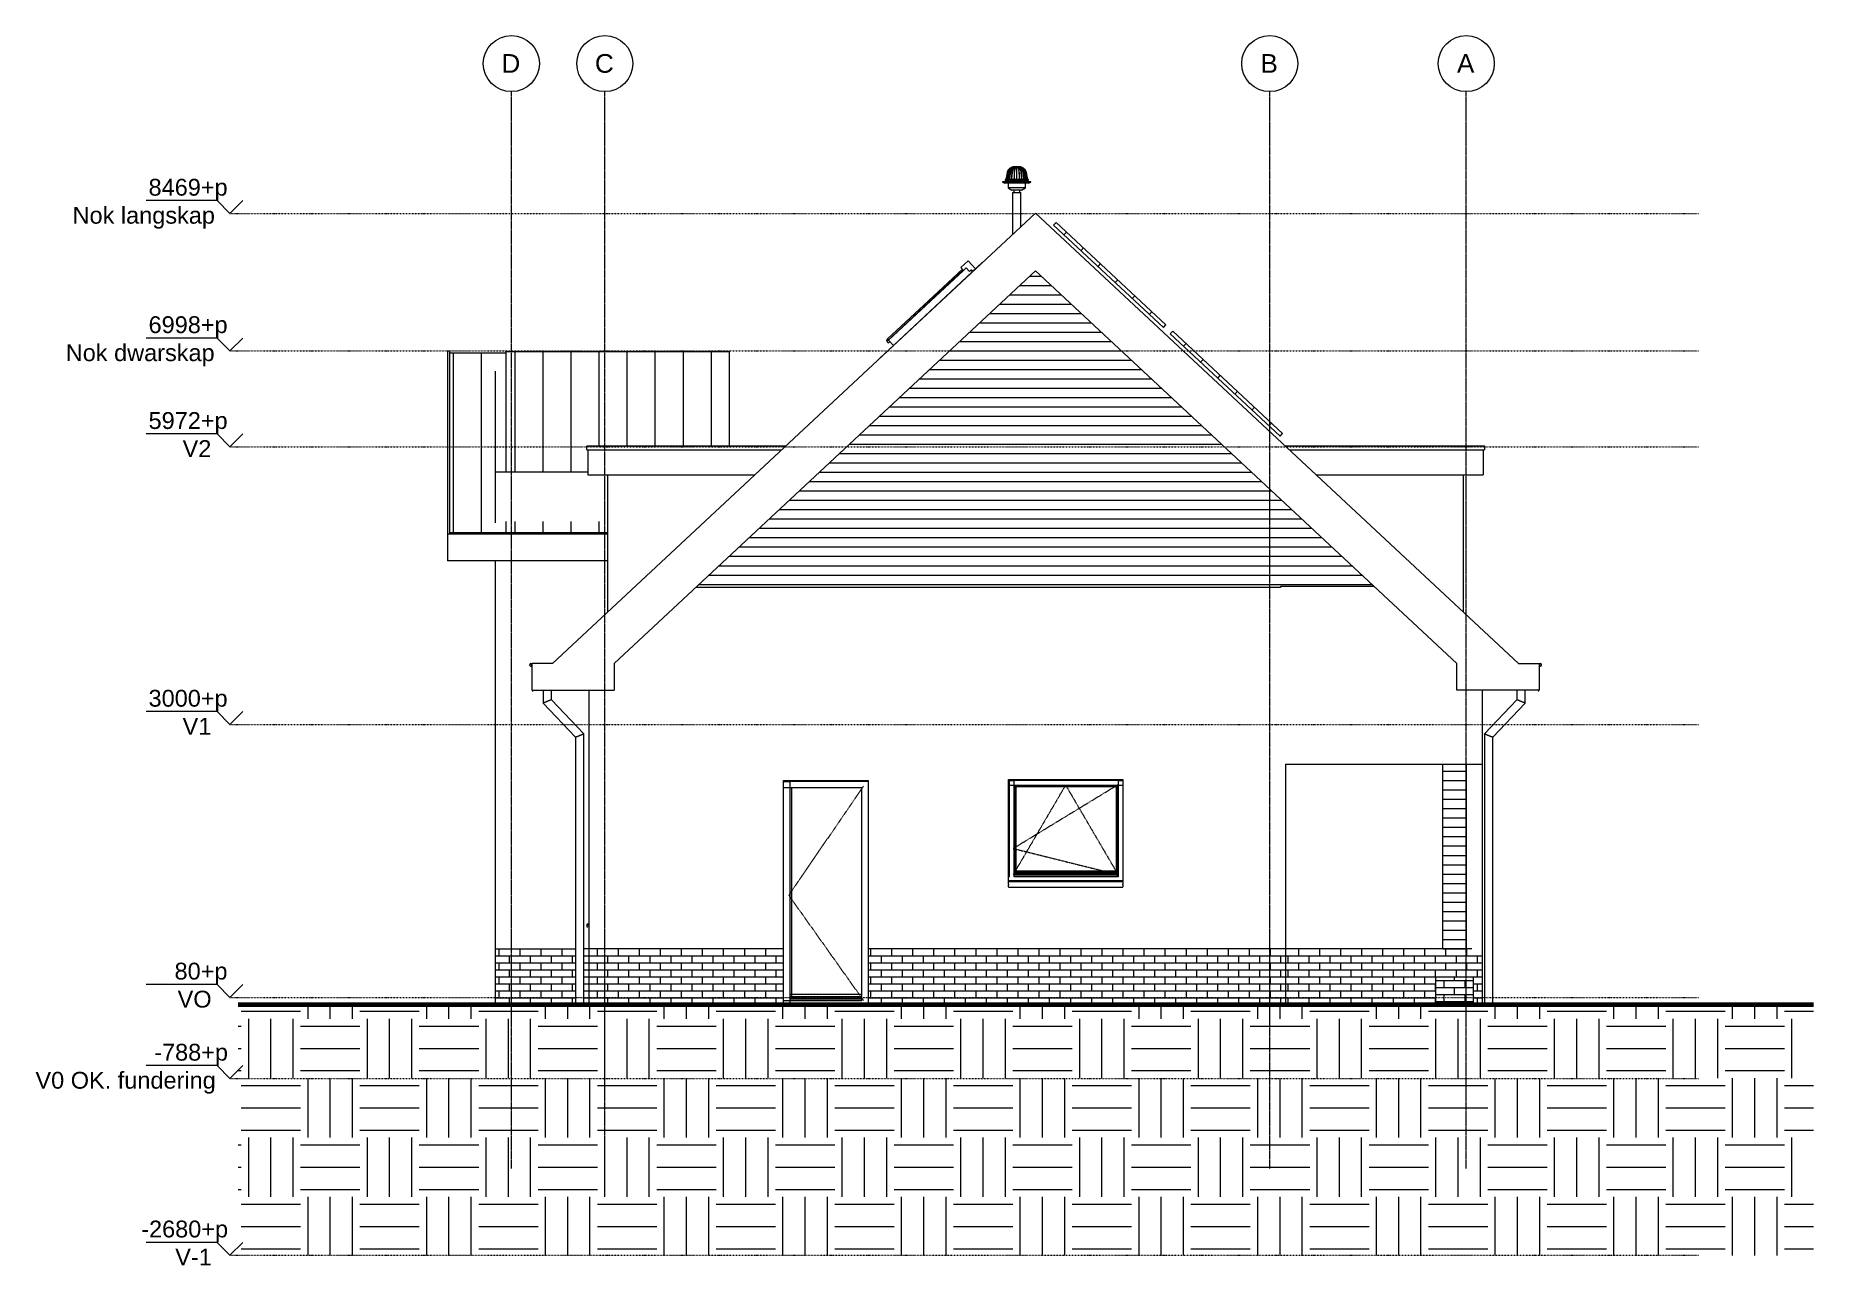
# Model space of a CAD drawing. Header units: millimetres. Extents: x -4230 to 14790, y -2789 to 10373.
import ezdxf

# ---------------------------------------------------------------- set-up
doc = ezdxf.new("R2010")
doc.units = ezdxf.units.MM
for name, pattern in [('Dash', [6.35, 3.175, -3.175]), ('Dash dot', [15.875, 6.35, -4.7625, 0, -4.7625]), ('grid', [24, 15, -3, 3, -3])]:
    doc.linetypes.add(name, pattern=pattern)
for name, color, linetype, lineweight in [('A-COLS', 52, 'Continuous', 9), ('A-FLOR-LEVL', 51, 'Continuous', 9), ('A-GENM', 13, 'Continuous', 9), ('A-GLAZ', 151, 'Continuous', 9), ('A-GLAZ-HDLN', 1, 'Dash', 18), ('A-ROOF', 132, 'Continuous', 9), ('A-ROOF-OTLN', 132, 'Continuous', 9), ('A-ROOF-PATT', 132, 'Continuous', 9), ('A-WALL', 113, 'Continuous', 9), ('A-WALL-PATT', 111, 'Continuous', 9), ('C-TOPO', 7, 'Continuous', 9), ('I-WALL', 2, 'Continuous', 9), ('P-SANR-FIXT', 6, 'Continuous', 9), ('S-COLS', 52, 'Continuous', 9), ('S-GRID', 1, 'Continuous', 9), ('S-GRID-IDEN', 1, 'Continuous', 9)]:
    doc.layers.add(name, color=color, linetype=linetype, lineweight=lineweight)
doc.styles.add('Arial', font='arial.ttf', dxfattribs={"height": 180})
doc.styles.add('Arial_1', font='arial.ttf', dxfattribs={"height": 200})
pattern_1 = [(0, (6859.9, 1200), (635, 635), [635, -635]), (0, (6859.9, 1438.1), (635, 635), [635, -635]), (0, (6859.9, 1676.25), (635, 635), [635, -635]), (90, (6939.3, 1755.6), (-635, 635), [635, -635]), (90, (7177.4, 1755.6), (-635, 635), [635, -635]), (90, (7415.5, 1755.6), (-635, 635), [635, -635])]
pattern_2 = [(90, (6859.9, 1200), (-1000, 6e-14), [])]

# ---------------------------------------------------------------- blocks, each defined once
blk = doc.blocks.new('Zonnepaneel - Zonnepaneel gebouw 1000x1600-406884-Westgevel')
at = {"layer": 'A-GENM'}
h = blk.add_hatch(dxfattribs=at)
h.set_pattern_fill('FP_6', color=256, style=0, pattern_type=2)
h.set_pattern_definition([(317, (8078.02, 7077.26), (170.5, 182.84), []), (47, (8078.02, 7077.26), (-182.84, 170.5), [])])
h.paths.add_polyline_path([(9084, 6085), (9111, 6114), (7937, 7209), (7909, 7180), (9064, 6103)])
for p, q in [((7909, 7180), (7937, 7209)), ((7909, 7180), (9084, 6085)), ((9111, 6114), (7937, 7209)), ((9084, 6085), (9111, 6114))]:
    blk.add_line(p, q, dxfattribs=at)
blk = doc.blocks.new('41_ISR_lb_vebo_waterslag_10_graden - WS60 160-1704642-Westgevel')
at = {"layer": 'A-GENM'}
for p, q in [((1669, 860), (1669, 837)), ((1671, 837), (1671, 860)), ((1673, 836), (1674, 836)), ((1674, 836), (1673, 836)), ((1673, 834), (1679, 835)), ((1690, 868), (1674, 865)), ((1674, 864), (1674, 857)), ((1674, 857), (1682, 858)), ((1676, 840), (1674, 840)), ((1674, 840), (1674, 836)), ((1676, 863), (1690, 866)), ((1676, 859), (1676, 863)), ((1682, 859), (1676, 859)), ((1676, 836), (1676, 840)), ((1676, 836), (1678, 837)), ((1678, 837), (1676, 836)), ((1678, 837), (1678, 838)), ((1678, 838), (1679, 838)), ((1679, 838), (1678, 838)), ((1678, 838), (1678, 837)), ((1679, 838), (1679, 835)), ((1679, 835), (1679, 838)), ((1682, 858), (1682, 859))]:
    blk.add_line(p, q, dxfattribs=at)
for centre, radius, start, end in [((1674, 860), 5, 100, 180), ((1674, 860), 5, 100, 180), ((1672, 837), 3, 180, 279.9906), ((1672, 837), 3, 180, 279.9906), ((1674, 860), 3.4, 96.7543, 180), ((1674, 860), 3.4, 96.7543, 180), ((1672, 837), 1.42, 180, 280.0191), ((1672, 837), 1.42, 180, 280.0191)]:
    blk.add_arc(centre, radius, start, end, dxfattribs=at)
blk = doc.blocks.new('41_ISR_lb_vebo_waterslag_10_graden - WS60 160-V1-Westgevel')
at = {"layer": 'A-GENM'}
for p, q in [((1673, 836), (1674, 836)), ((1674, 836), (1673, 836)), ((1676, 836), (1678, 837)), ((1678, 837), (1676, 836)), ((1678, 837), (1678, 838)), ((1678, 838), (1679, 838)), ((1679, 838), (1678, 838)), ((1678, 838), (1678, 837)), ((1679, 838), (1679, 835)), ((1679, 835), (1679, 838))]:
    blk.add_line(p, q, dxfattribs=at)
for centre, radius, start, end in [((1674, 860), 5, 100, 180), ((1674, 860), 5, 100, 180), ((1672, 837), 3, 180, 279.9906), ((1672, 837), 3, 180, 279.9906), ((1674, 860), 3.4, 96.7543, 180), ((1674, 860), 3.4, 96.7543, 180), ((1672, 837), 1.42, 180, 280.0191), ((1672, 837), 1.42, 180, 280.0191)]:
    blk.add_arc(centre, radius, start, end, dxfattribs=at)
blk = doc.blocks.new('28_EB_HWA_grote slag - TRON60x2_5-2568815-Westgevel')
at = {"layer": 'S-COLS'}
for p, q in [((11617, 3265), (11270, 2899)), ((11617, 3366), (11617, 3265)), ((11707, 3229), (11707, 3366)), ((11360, 2863), (11707, 3229)), ((11270, 2899), (11270, 0)), ((11360, 0), (11360, 2863))]:
    blk.add_line(p, q, dxfattribs=at)
for points in [[(11707, 3229), (11707, 3229), (11706, 3230), (11701, 3231), (11694, 3234), (11686, 3237), (11679, 3240), (11674, 3242), (11668, 3245), (11662, 3247), (11656, 3249), (11650, 3252), (11645, 3254), (11638, 3257), (11630, 3260), (11623, 3263), (11618, 3265), (11617, 3265), (11617, 3265)], [(11360, 2863), (11360, 2863), (11359, 2863), (11355, 2865), (11347, 2868), (11340, 2871), (11333, 2874), (11327, 2876), (11321, 2878), (11315, 2881), (11309, 2883), (11304, 2885), (11298, 2888), (11291, 2890), (11283, 2894), (11276, 2896), (11271, 2898), (11270, 2899), (11270, 2899)]]:
    blk.add_open_spline(points, degree=3, knots=[0, 0, 0, 0, 0.083333, 0.166667, 0.25, 0.333333, 0.375, 0.416667, 0.458333, 0.5, 0.541667, 0.583333, 0.625, 0.666667, 0.75, 0.833333, 0.916667, 1, 1, 1, 1], dxfattribs=at)
blk = doc.blocks.new('roof-windowsveluxgglintegra---de - Default-2137839-Westgevel')
at = {"layer": 'A-GLAZ'}
for p, q in [((4896, 7113), (5697, 7860)), ((4947, 7058), (5898, 7945)), ((5321, 7534), (5685, 7873)), ((5331, 7524), (5694, 7863)), ((5746, 7961), (5669, 7890)), ((5669, 7890), (5697, 7860)), ((5697, 7860), (5726, 7887)), ((5697, 7860), (5726, 7887)), ((5762, 7849), (5726, 7887)), ((5726, 7887), (5762, 7849)), ((5825, 7877), (5746, 7961)), ((5780, 7865), (5762, 7849)), ((5762, 7849), (5780, 7865)), ((5795, 7849), (5780, 7865)), ((5780, 7865), (5795, 7849)), ((5898, 7945), (5900, 7942)), ((5331, 7524), (4879, 7103)), ((5321, 7534), (4884, 7127)), ((5321, 7534), (5331, 7524)), ((5331, 7524), (5321, 7534)), ((4801, 6922), (4947, 7058)), ((4884, 7127), (4872, 7110)), ((4879, 7103), (4872, 7110)), ((4930, 7150), (4876, 7099)), ((4876, 7099), (4890, 7086)), ((4890, 7086), (4910, 7098)), ((4947, 7058), (4896, 7113)), ((4912, 7128), (4910, 7131)), ((4932, 7147), (4930, 7150)), ((4947, 7058), (4950, 7055)), ((4950, 7055), (4947, 7058)), ((4801, 6922), (4803, 6919))]:
    blk.add_line(p, q, dxfattribs=at)
blk = doc.blocks.new('28_EB_HWA_grote slag - TRON60x2_5-V3-Westgevel')
at = {"layer": 'S-COLS'}
for p, q in [((1199, 3366), (1199, 3229)), ((1289, 3265), (1289, 3366)), ((1635, 2899), (1289, 3265)), ((1199, 3229), (1545, 2863)), ((1545, 2863), (1545, 0)), ((1635, 0), (1635, 2899))]:
    blk.add_line(p, q, dxfattribs=at)
for points in [[(1289, 3265), (1289, 3265), (1288, 3265), (1283, 3263), (1276, 3260), (1268, 3257), (1261, 3254), (1255, 3252), (1250, 3249), (1244, 3247), (1238, 3245), (1232, 3242), (1226, 3240), (1219, 3237), (1211, 3234), (1204, 3231), (1200, 3230), (1199, 3229), (1199, 3229)], [(1635, 2899), (1635, 2899), (1634, 2898), (1630, 2896), (1623, 2894), (1615, 2890), (1608, 2888), (1602, 2885), (1596, 2883), (1590, 2881), (1584, 2878), (1579, 2876), (1573, 2874), (1566, 2871), (1558, 2868), (1551, 2865), (1546, 2863), (1545, 2863), (1545, 2863)]]:
    blk.add_open_spline(points, degree=3, knots=[0, 0, 0, 0, 0.083333, 0.166667, 0.25, 0.333333, 0.375, 0.416667, 0.458333, 0.5, 0.541667, 0.583333, 0.625, 0.666667, 0.75, 0.833333, 0.916667, 1, 1, 1, 1], dxfattribs=at)
blk = doc.blocks.new('Plumbing_Fixture-Oatey-Roof_Drain-PVC - ABS Dome-2570691-Westgevel')
at = {"layer": 'P-SANR-FIXT'}
for p, q in [((6234, 8970), (6234, 8970)), ((6234, 8970), (6234, 8970)), ((6237, 8970), (6235, 8970)), ((6242, 8970), (6239, 8970)), ((6239, 8968), (6239, 8970)), ((6249, 8970), (6245, 8970)), ((6245, 8966), (6245, 8970)), ((6249, 8970), (6249, 8969)), ((6257, 8970), (6252, 8970)), ((6252, 8964), (6252, 8970)), ((6257, 8970), (6257, 8968)), ((6265, 8970), (6260, 8970)), ((6260, 8963), (6260, 8970)), ((6265, 8963), (6260, 8963)), ((6265, 8970), (6265, 8963)), ((6274, 8970), (6268, 8970)), ((6268, 8963), (6268, 8970)), ((6274, 8963), (6268, 8963)), ((6274, 8970), (6274, 8963)), ((6282, 8970), (6277, 8970)), ((6277, 8968), (6277, 8970)), ((6282, 8970), (6282, 8964)), ((6289, 8970), (6285, 8970)), ((6285, 8969), (6285, 8970)), ((6289, 8970), (6289, 8966)), ((6295, 8970), (6291, 8970)), ((6295, 8970), (6295, 8968)), ((6298, 8970), (6296, 8970)), ((6300, 8970), (6299, 8970)), ((6300, 8970), (6299, 8970)), ((6114, 8809), (6114, 8806)), ((6267, 8809), (6114, 8809)), ((6114, 8806), (6140, 8793)), ((6267, 8806), (6114, 8806)), ((6140, 8813), (6140, 8809)), ((6267, 8813), (6140, 8813)), ((6267, 8793), (6140, 8793)), ((6143, 8832), (6143, 8825)), ((6267, 8832), (6143, 8832)), ((6267, 8825), (6143, 8825)), ((6146, 8825), (6144, 8813)), ((6167, 8909), (6154, 8832)), ((6169, 8836), (6165, 8836)), ((6171, 8909), (6170, 8909)), ((6174, 8793), (6174, 8743)), ((6180, 8836), (6176, 8836)), ((6181, 8909), (6180, 8909)), ((6196, 8836), (6193, 8836)), ((6197, 8909), (6195, 8909)), ((6215, 8836), (6218, 8836)), ((6218, 8836), (6215, 8836)), ((6218, 8909), (6216, 8909)), ((6218, 8836), (6216, 8836)), ((6218, 8836), (6216, 8836)), ((6218, 8836), (6218, 8834)), ((6243, 8909), (6240, 8909)), ((6242, 8836), (6241, 8836)), ((6241, 8836), (6242, 8836)), ((6242, 8836), (6241, 8836)), ((6242, 8836), (6241, 8836)), ((6267, 8909), (6265, 8909)), ((6268, 8909), (6267, 8909)), ((6391, 8832), (6267, 8832)), ((6391, 8825), (6267, 8825)), ((6394, 8813), (6267, 8813)), ((6419, 8809), (6267, 8809)), ((6419, 8806), (6267, 8806)), ((6394, 8793), (6267, 8793)), ((6294, 8909), (6291, 8909)), ((6293, 8836), (6292, 8836)), ((6293, 8836), (6292, 8836)), ((6293, 8836), (6292, 8836)), ((6292, 8836), (6293, 8836)), ((6318, 8909), (6315, 8909)), ((6316, 8834), (6316, 8836)), ((6318, 8836), (6316, 8836)), ((6319, 8836), (6316, 8836)), ((6318, 8836), (6316, 8836)), ((6316, 8836), (6319, 8836)), ((6339, 8909), (6336, 8909)), ((6341, 8836), (6337, 8836)), ((6354, 8909), (6353, 8909)), ((6358, 8836), (6354, 8836)), ((6360, 8743), (6360, 8793)), ((6364, 8909), (6363, 8909)), ((6369, 8836), (6365, 8836)), ((6380, 8832), (6367, 8909)), ((6390, 8813), (6388, 8825)), ((6391, 8825), (6391, 8832)), ((6394, 8809), (6394, 8813)), ((6394, 8793), (6419, 8806)), ((6419, 8806), (6419, 8809)), ((6174, 8743), (6215, 8718)), ((6267, 8743), (6174, 8743)), ((6267, 8718), (6215, 8718)), ((6234, 8718), (6234, 8693)), ((6360, 8743), (6267, 8743)), ((6319, 8718), (6267, 8718)), ((6300, 8693), (6300, 8718)), ((6319, 8718), (6360, 8743))]:
    blk.add_line(p, q, dxfattribs=at)
at = {"layer": 'P-SANR-FIXT', "flags": 128}
for points in [[(6167, 8909), (6168, 8911), (6168, 8914), (6169, 8917), (6170, 8920), (6172, 8923), (6173, 8926), (6174, 8928), (6176, 8931), (6177, 8934), (6179, 8936), (6180, 8939), (6182, 8941), (6184, 8944), (6186, 8946), (6188, 8948), (6191, 8950), (6193, 8952), (6195, 8954), (6198, 8956), (6200, 8957), (6203, 8959), (6206, 8960), (6208, 8962), (6211, 8963), (6214, 8964), (6217, 8965), (6220, 8966), (6220, 8966)], [(6220, 8966), (6226, 8968), (6233, 8970), (6239, 8971), (6246, 8972), (6252, 8973), (6259, 8973), (6265, 8973), (6267, 8973)], [(6267, 8973), (6273, 8973), (6280, 8973), (6287, 8972), (6293, 8971), (6300, 8970), (6306, 8968), (6312, 8967), (6314, 8966)], [(6314, 8966), (6317, 8965), (6320, 8964), (6322, 8963), (6325, 8962), (6328, 8961), (6331, 8959), (6333, 8958), (6336, 8956), (6338, 8954), (6341, 8952), (6343, 8950), (6345, 8948), (6347, 8946), (6349, 8944), (6351, 8941), (6353, 8939), (6355, 8937), (6357, 8934), (6358, 8931), (6360, 8929), (6361, 8926), (6362, 8923), (6363, 8920), (6364, 8918), (6365, 8915), (6366, 8912), (6367, 8909), (6367, 8909)], [(6154, 8832), (6160, 8870), (6167, 8909)], [(6170, 8909), (6164, 8870), (6157, 8832)], [(6158, 8832), (6164, 8870), (6171, 8909)], [(6165, 8836), (6171, 8872), (6177, 8907)], [(6180, 8909), (6174, 8870), (6168, 8832)], [(6169, 8832), (6175, 8870), (6181, 8909)], [(6176, 8836), (6181, 8872), (6187, 8907)], [(6180, 8832), (6180, 8834), (6180, 8836)], [(6195, 8909), (6190, 8870), (6186, 8832)], [(6188, 8832), (6193, 8870), (6197, 8909)], [(6193, 8836), (6197, 8872), (6202, 8907)], [(6196, 8832), (6196, 8834), (6196, 8836)], [(6216, 8909), (6212, 8870), (6209, 8832)], [(6212, 8832), (6215, 8870), (6218, 8909)], [(6215, 8836), (6218, 8872), (6221, 8907)], [(6218, 8832), (6218, 8834), (6218, 8836)], [(6240, 8909), (6238, 8870), (6236, 8832)], [(6239, 8832), (6241, 8870), (6243, 8909)], [(6241, 8836), (6243, 8872), (6244, 8907)], [(6242, 8836), (6242, 8834), (6242, 8832)], [(6242, 8832), (6242, 8834), (6242, 8836)], [(6265, 8909), (6265, 8870), (6265, 8832)], [(6268, 8832), (6268, 8870), (6268, 8909)], [(6290, 8907), (6291, 8872), (6293, 8836)], [(6291, 8909), (6293, 8870), (6295, 8832)], [(6292, 8836), (6292, 8834), (6292, 8832)], [(6292, 8832), (6292, 8834), (6292, 8836)], [(6298, 8832), (6296, 8870), (6294, 8909)], [(6312, 8907), (6315, 8872), (6319, 8836)], [(6315, 8909), (6319, 8870), (6322, 8832)], [(6316, 8836), (6316, 8834), (6316, 8832)], [(6325, 8832), (6322, 8870), (6318, 8909)], [(6332, 8907), (6336, 8872), (6341, 8836)], [(6336, 8909), (6341, 8870), (6346, 8832)], [(6337, 8836), (6337, 8834), (6337, 8832)], [(6348, 8832), (6343, 8870), (6339, 8909)], [(6347, 8907), (6353, 8872), (6358, 8836)], [(6353, 8909), (6358, 8870), (6364, 8832)], [(6366, 8832), (6360, 8870), (6354, 8909)], [(6354, 8836), (6354, 8834), (6354, 8832)], [(6357, 8907), (6363, 8872), (6369, 8836)], [(6363, 8909), (6369, 8870), (6376, 8832)], [(6377, 8832), (6370, 8870), (6364, 8909)], [(6367, 8909), (6373, 8870), (6380, 8832)]]:
    blk.add_lwpolyline(points, dxfattribs=at)
at = {"layer": 'P-SANR-FIXT'}
for points, knots in [([(6167, 8909), (6168, 8913), (6171, 8922), (6179, 8938), (6191, 8952), (6207, 8962), (6215, 8965), (6220, 8966)], [-1, -1, -1, -1, -0.833333, -0.666667, -0.333333, -0.166667, 0, 0, 0, 0]), ([(6221, 8966), (6217, 8965), (6209, 8962), (6194, 8952), (6181, 8938), (6173, 8922), (6171, 8913), (6170, 8909)], [-1, -1, -1, -1, -0.833333, -0.666667, -0.333333, -0.166667, 0, 0, 0, 0]), ([(6171, 8909), (6172, 8913), (6174, 8922), (6182, 8938), (6194, 8952), (6209, 8962), (6218, 8965), (6222, 8966)], [-1, -1, -1, -1, -0.833333, -0.666667, -0.333333, -0.166667, 0, 0, 0, 0]), ([(6225, 8966), (6222, 8965), (6214, 8962), (6201, 8952), (6190, 8938), (6183, 8922), (6180, 8913), (6180, 8909)], [-1, -1, -1, -1, -0.833333, -0.666667, -0.333333, -0.166667, 0, 0, 0, 0]), ([(6181, 8909), (6182, 8913), (6184, 8922), (6191, 8938), (6202, 8952), (6216, 8962), (6223, 8965), (6227, 8966)], [-1, -1, -1, -1, -0.833333, -0.666667, -0.333333, -0.166667, 0, 0, 0, 0]), ([(6187, 8907), (6188, 8912), (6189, 8920), (6193, 8928), (6197, 8934), (6200, 8939), (6203, 8943), (6207, 8947), (6211, 8950), (6213, 8952), (6214, 8953)], [0, 0, 0, 0, 0.2, 0.3, 0.4, 0.475, 0.55, 0.625, 0.7, 0.7562322, 0.7562322, 0.7562322, 0.7562322]), ([(6232, 8966), (6229, 8965), (6223, 8962), (6212, 8952), (6204, 8938), (6198, 8922), (6196, 8913), (6195, 8909)], [-1, -1, -1, -1, -0.833333, -0.666667, -0.333333, -0.166667, 0, 0, 0, 0]), ([(6197, 8909), (6198, 8913), (6200, 8922), (6206, 8938), (6215, 8952), (6226, 8962), (6232, 8965), (6235, 8966)], [-1, -1, -1, -1, -0.833333, -0.666667, -0.333333, -0.166667, 0, 0, 0, 0]), ([(6202, 8907), (6203, 8912), (6204, 8920), (6207, 8928), (6210, 8934), (6213, 8939), (6216, 8943), (6219, 8947), (6222, 8951), (6225, 8954), (6229, 8957), (6232, 8958), (6234, 8959)], [0, 0, 0, 0, 0.2, 0.3, 0.4, 0.475, 0.55, 0.625, 0.7, 0.775, 0.85, 0.9533462, 0.9533462, 0.9533462, 0.9533462]), ([(6242, 8966), (6240, 8965), (6236, 8962), (6228, 8952), (6221, 8938), (6217, 8922), (6216, 8913), (6216, 8909)], [-1, -1, -1, -1, -0.833333, -0.666667, -0.333333, -0.166667, 0, 0, 0, 0]), ([(6218, 8909), (6219, 8913), (6220, 8922), (6224, 8938), (6230, 8952), (6238, 8962), (6243, 8965), (6245, 8966)], [-1, -1, -1, -1, -0.833333, -0.666667, -0.333333, -0.166667, 0, 0, 0, 0]), ([(6221, 8907), (6222, 8912), (6223, 8920), (6225, 8928), (6227, 8934), (6229, 8939), (6231, 8943), (6233, 8947), (6236, 8951), (6238, 8954), (6241, 8957), (6244, 8959), (6246, 8960)], [0, 0, 0, 0, 0.2, 0.3, 0.4, 0.475, 0.55, 0.625, 0.7, 0.775, 0.85, 1, 1, 1, 1]), ([(6253, 8966), (6252, 8965), (6250, 8962), (6246, 8952), (6243, 8938), (6240, 8922), (6240, 8913), (6240, 8909)], [-1, -1, -1, -1, -0.833333, -0.666667, -0.333333, -0.166667, 0, 0, 0, 0]), ([(6243, 8909), (6243, 8913), (6243, 8922), (6246, 8938), (6249, 8952), (6253, 8962), (6255, 8965), (6256, 8966)], [-1, -1, -1, -1, -0.833333, -0.666667, -0.333333, -0.166667, 0, 0, 0, 0]), ([(6244, 8907), (6244, 8912), (6245, 8920), (6246, 8928), (6247, 8934), (6248, 8939), (6249, 8943), (6250, 8947), (6251, 8951), (6253, 8954), (6254, 8957), (6256, 8959), (6257, 8960)], [0, 0, 0, 0, 0.2, 0.3, 0.4, 0.475, 0.55, 0.625, 0.7, 0.775, 0.85, 1, 1, 1, 1]), ([(6246, 8960), (6247, 8961), (6248, 8962), (6250, 8963), (6251, 8963)], [0, 0, 0, 0, 0.5, 0.8905428, 0.8905428, 0.8905428, 0.8905428]), ([(6265, 8966), (6265, 8965), (6265, 8962), (6265, 8952), (6265, 8938), (6265, 8922), (6265, 8913), (6265, 8909)], [-1, -1, -1, -1, -0.833333, -0.666667, -0.333333, -0.166667, 0, 0, 0, 0]), ([(6268, 8909), (6268, 8913), (6268, 8922), (6268, 8938), (6268, 8952), (6268, 8962), (6268, 8965), (6268, 8966)], [-1, -1, -1, -1, -0.833333, -0.666667, -0.333333, -0.166667, 0, 0, 0, 0]), ([(6277, 8960), (6278, 8959), (6280, 8956), (6282, 8951), (6284, 8946), (6285, 8942), (6286, 8938), (6287, 8933), (6288, 8928), (6288, 8923), (6289, 8917), (6289, 8911), (6290, 8907)], [0, 0, 0, 0, 0.2, 0.3, 0.4, 0.475, 0.55, 0.625, 0.7, 0.775, 0.85, 1, 1, 1, 1]), ([(6278, 8966), (6279, 8965), (6281, 8962), (6285, 8952), (6288, 8938), (6290, 8922), (6291, 8913), (6291, 8909)], [-1, -1, -1, -1, -0.833333, -0.666667, -0.333333, -0.166667, 0, 0, 0, 0]), ([(6294, 8909), (6294, 8913), (6293, 8922), (6291, 8938), (6288, 8952), (6284, 8962), (6282, 8965), (6281, 8966)], [-1, -1, -1, -1, -0.833333, -0.666667, -0.333333, -0.166667, 0, 0, 0, 0]), ([(6283, 8963), (6284, 8963), (6285, 8962), (6287, 8961), (6288, 8960)], [0.1094572, 0.1094572, 0.1094572, 0.1094572, 0.5, 1, 1, 1, 1]), ([(6288, 8960), (6291, 8959), (6294, 8956), (6298, 8951), (6301, 8946), (6303, 8942), (6305, 8938), (6307, 8933), (6308, 8928), (6310, 8923), (6311, 8917), (6312, 8911), (6312, 8907)], [0, 0, 0, 0, 0.2, 0.3, 0.4, 0.475, 0.55, 0.625, 0.7, 0.775, 0.85, 1, 1, 1, 1]), ([(6289, 8966), (6291, 8965), (6295, 8962), (6303, 8952), (6310, 8938), (6314, 8922), (6315, 8913), (6315, 8909)], [-1, -1, -1, -1, -0.833333, -0.666667, -0.333333, -0.166667, 0, 0, 0, 0]), ([(6318, 8909), (6318, 8913), (6316, 8922), (6312, 8938), (6306, 8952), (6298, 8962), (6294, 8965), (6292, 8966)], [-1, -1, -1, -1, -0.833333, -0.666667, -0.333333, -0.166667, 0, 0, 0, 0]), ([(6299, 8966), (6302, 8965), (6308, 8962), (6319, 8952), (6328, 8938), (6334, 8922), (6336, 8913), (6336, 8909)], [-1, -1, -1, -1, -0.833333, -0.666667, -0.333333, -0.166667, 0, 0, 0, 0]), ([(6300, 8959), (6303, 8958), (6307, 8955), (6312, 8951), (6316, 8946), (6319, 8942), (6322, 8938), (6324, 8933), (6326, 8928), (6328, 8923), (6330, 8917), (6331, 8911), (6332, 8907)], [0.0466538, 0.0466538, 0.0466538, 0.0466538, 0.2, 0.3, 0.4, 0.475, 0.55, 0.625, 0.7, 0.775, 0.85, 1, 1, 1, 1]), ([(6339, 8909), (6338, 8913), (6336, 8922), (6330, 8938), (6321, 8952), (6310, 8962), (6304, 8965), (6301, 8966)], [-1, -1, -1, -1, -0.833333, -0.666667, -0.333333, -0.166667, 0, 0, 0, 0]), ([(6307, 8966), (6311, 8965), (6318, 8962), (6331, 8952), (6342, 8938), (6349, 8922), (6352, 8913), (6353, 8909)], [-1, -1, -1, -1, -0.833333, -0.666667, -0.333333, -0.166667, 0, 0, 0, 0]), ([(6354, 8909), (6353, 8913), (6351, 8922), (6344, 8938), (6333, 8952), (6320, 8962), (6312, 8965), (6308, 8966)], [-1, -1, -1, -1, -0.833333, -0.666667, -0.333333, -0.166667, 0, 0, 0, 0]), ([(6312, 8966), (6316, 8965), (6324, 8962), (6339, 8952), (6351, 8938), (6359, 8922), (6362, 8913), (6363, 8909)], [-1, -1, -1, -1, -0.833333, -0.666667, -0.333333, -0.166667, 0, 0, 0, 0]), ([(6364, 8909), (6363, 8913), (6360, 8922), (6352, 8938), (6340, 8952), (6325, 8962), (6317, 8965), (6313, 8966)], [-1, -1, -1, -1, -0.833333, -0.666667, -0.333333, -0.166667, 0, 0, 0, 0]), ([(6314, 8966), (6318, 8965), (6327, 8962), (6342, 8952), (6355, 8938), (6363, 8922), (6366, 8913), (6367, 8909)], [-1, -1, -1, -1, -0.833333, -0.666667, -0.333333, -0.166667, 0, 0, 0, 0]), ([(6320, 8953), (6321, 8952), (6324, 8950), (6328, 8946), (6331, 8942), (6335, 8938), (6338, 8933), (6340, 8928), (6343, 8923), (6345, 8917), (6346, 8911), (6347, 8907)], [0.2437678, 0.2437678, 0.2437678, 0.2437678, 0.3, 0.4, 0.475, 0.55, 0.625, 0.7, 0.775, 0.85, 1, 1, 1, 1]), ([(6177, 8907), (6178, 8912), (6180, 8920), (6185, 8928), (6188, 8933), (6189, 8936), (6190, 8936)], [0, 0, 0, 0, 0.2, 0.3, 0.4, 0.4285897, 0.4285897, 0.4285897, 0.4285897]), ([(6344, 8936), (6345, 8935), (6347, 8933), (6349, 8928), (6352, 8923), (6355, 8917), (6356, 8911), (6357, 8907)], [0.5714103, 0.5714103, 0.5714103, 0.5714103, 0.625, 0.7, 0.775, 0.85, 1, 1, 1, 1])]:
    blk.add_open_spline(points, degree=3, knots=knots, dxfattribs=at)
for points in [[(6220, 8966), (6222, 8967), (6227, 8968), (6231, 8969), (6234, 8970)], [(6234, 8970), (6232, 8969), (6228, 8968), (6223, 8967), (6221, 8966)], [(6222, 8966), (6224, 8967), (6229, 8968), (6233, 8969), (6235, 8970)], [(6237, 8970), (6235, 8969), (6231, 8968), (6227, 8967), (6225, 8966)], [(6227, 8966), (6229, 8967), (6233, 8968), (6237, 8969), (6239, 8970)], [(6242, 8970), (6241, 8969), (6237, 8968), (6234, 8967), (6232, 8966)], [(6235, 8966), (6236, 8967), (6240, 8968), (6243, 8969), (6245, 8970)], [(6249, 8970), (6248, 8969), (6245, 8968), (6243, 8967), (6242, 8966)], [(6245, 8966), (6246, 8967), (6248, 8968), (6251, 8969), (6252, 8970)], [(6257, 8970), (6256, 8969), (6255, 8968), (6254, 8967), (6253, 8966)], [(6256, 8966), (6257, 8967), (6258, 8968), (6259, 8969), (6260, 8970)], [(6257, 8960), (6257, 8961), (6258, 8962), (6259, 8963), (6260, 8963)], [(6265, 8970), (6265, 8969), (6265, 8968), (6265, 8967), (6265, 8966)], [(6265, 8961), (6265, 8962), (6265, 8963), (6265, 8964)], [(6265, 8963), (6265, 8963), (6265, 8962), (6265, 8962)], [(6265, 8962), (6265, 8962), (6265, 8963), (6265, 8963)], [(6268, 8966), (6268, 8967), (6268, 8968), (6268, 8969), (6268, 8970)], [(6268, 8964), (6268, 8963), (6268, 8962), (6268, 8961)], [(6268, 8963), (6268, 8963), (6268, 8962), (6268, 8962)], [(6268, 8962), (6268, 8962), (6268, 8963), (6268, 8963)], [(6274, 8970), (6275, 8969), (6276, 8968), (6277, 8967), (6278, 8966)], [(6274, 8963), (6274, 8963), (6275, 8962), (6277, 8961), (6277, 8960)], [(6281, 8966), (6280, 8967), (6279, 8968), (6278, 8969), (6277, 8970)], [(6282, 8970), (6283, 8969), (6286, 8968), (6288, 8967), (6289, 8966)], [(6292, 8966), (6291, 8967), (6288, 8968), (6286, 8969), (6285, 8970)], [(6289, 8970), (6291, 8969), (6294, 8968), (6297, 8967), (6299, 8966)], [(6301, 8966), (6300, 8967), (6296, 8968), (6293, 8969), (6291, 8970)], [(6295, 8970), (6297, 8969), (6301, 8968), (6305, 8967), (6307, 8966)], [(6308, 8966), (6306, 8967), (6302, 8968), (6298, 8969), (6296, 8970)], [(6298, 8970), (6301, 8969), (6305, 8968), (6310, 8967), (6312, 8966)], [(6313, 8966), (6311, 8967), (6306, 8968), (6302, 8969), (6299, 8970)], [(6300, 8970), (6302, 8969), (6307, 8968), (6312, 8967), (6314, 8966)]]:
    blk.add_open_spline(points, degree=3, dxfattribs=at)
blk = doc.blocks.new('KOZIJn_deur - KOZIJn_deur-2858515-Westgevel')
at = {"layer": 'A-GENM'}
h = blk.add_hatch(dxfattribs=at)
h.set_pattern_fill('FP_12', color=256, style=0, pattern_type=2)
h.set_pattern_definition([(90, (6859.9, -2154.1), (-1000, 6e-14), [])])
h.paths.add_polyline_path([(4609, 87), (4609, 109), (3838, 109), (3838, 87), (4586, 87)])
h = blk.add_hatch(dxfattribs=at)
h.set_pattern_fill('FP_11', color=256, style=0, pattern_type=2)
h.set_pattern_definition(pattern_2)
h.paths.add_polyline_path([(4322, 69), (4609, 69), (4609, 87), (3838, 87), (3838, 69), (4256, 69)])
at = {"layer": 'A-GLAZ'}
h = blk.add_hatch(dxfattribs=at)
h.set_pattern_fill('FP_11', color=256, style=0, pattern_type=2)
h.set_pattern_definition(pattern_2)
h.paths.add_polyline_path([(3838, 67), (4609, 67), (4609, 69), (3838, 69)])
h.paths.add_polyline_path([(3838, 109), (4609, 109), (4609, 2323), (3838, 2323), (3838, 147)])
at = {"layer": 'A-GENM'}
for p, q in [((3771, 2390), (3838, 2390)), ((4676, 2390), (3771, 2390)), ((4609, 2323), (3771, 2323)), ((3838, 2390), (3838, 0)), ((4609, 45), (4609, 2323)), ((4662, 2400), (4662, 2390)), ((3771, 45), (4609, 45)), ((3838, 67), (4609, 67)), ((4609, 46), (3838, 46))]:
    blk.add_line(p, q, dxfattribs=at)
at = {"layer": 'A-GLAZ'}
for p, q in [((4609, 109), (3838, 109)), ((4609, 87), (3838, 87)), ((4609, 69), (3838, 69))]:
    blk.add_line(p, q, dxfattribs=at)
at = {"layer": 'A-GLAZ-HDLN'}
for p, q in [((4626, 2340), (3827, 1173)), ((3827, 1173), (4626, 47))]:
    blk.add_line(p, q, dxfattribs=at)
blk = doc.blocks.new('KOZIJN_TYPE_D keuken - KOZIJN_TYPE_D keuken-3292433-Westgevel')
at = {"layer": 'A-GENM'}
for p, q in [((6190, 2400), (6240, 2400)), ((6190, 1369), (6190, 2400)), ((6240, 1369), (6240, 2400)), ((7350, 2400), (7400, 2400)), ((7350, 2400), (7350, 1369)), ((6190, 1394), (6180, 1394)), ((6190, 1377), (6180, 1377)), ((6190, 1369), (6180, 1369)), ((7350, 1394), (6240, 1394)), ((7350, 1377), (6240, 1377)), ((7350, 1369), (6240, 1369)), ((6190, 1327), (6180, 1327)), ((6240, 1327), (6190, 1327)), ((7350, 1327), (6240, 1327)), ((7400, 1327), (7350, 1327))]:
    blk.add_line(p, q, dxfattribs=at)
at = {"layer": 'A-GLAZ'}
for p, q in [((7400, 2400), (6180, 2400)), ((6180, 2350), (7400, 2350)), ((6240, 2349), (7350, 2349)), ((6249, 2341), (7342, 2341)), ((6249, 1420), (6249, 2341)), ((6265, 2324), (6258, 2332)), ((7333, 2332), (6258, 2332)), ((6258, 2332), (6258, 1429)), ((7333, 2332), (7325, 2324)), ((7333, 1429), (7333, 2332)), ((7342, 2341), (7342, 1420)), ((7350, 1411), (6240, 1411)), ((7350, 1394), (6240, 1394)), ((7342, 1420), (6249, 1420)), ((6258, 1429), (6265, 1436)), ((7333, 1429), (6258, 1429)), ((7325, 1436), (7333, 1429))]:
    blk.add_line(p, q, dxfattribs=at)
at = {"layer": 'A-GLAZ-HDLN'}
for p, q in [((7350, 2355), (6230, 1673)), ((6230, 1394), (6790, 2350)), ((6790, 2350), (7350, 1394)), ((6230, 1673), (7350, 1394))]:
    blk.add_line(p, q, dxfattribs=at)
blk = doc.blocks.new('41_ISR_lb_vebo_waterslag_10_graden - WS60 160-3292628-Westgevel')
at = {"layer": 'A-GENM'}
for p, q in [((7400, 1317), (6180, 1317)), ((6180, 1290), (6180, 1294)), ((6180, 1290), (6180, 1285)), ((6180, 1262), (6180, 1285)), ((6180, 1262), (6180, 1259)), ((6180, 1259), (7400, 1259)), ((7400, 1294), (7400, 1290)), ((7400, 1285), (7400, 1290)), ((7400, 1285), (7400, 1262)), ((7400, 1259), (7400, 1262))]:
    blk.add_line(p, q, dxfattribs=at)
blk = doc.blocks.new('Level - 1_8mm-444885-Westgevel')
at = {"layer": 'A-FLOR-LEVL'}
for p, q in [((-2288, 3138), (-3048, 3138)), ((-2150, 3000), (-2288, 3138)), ((-2150, 3000), (-2012, 3138))]:
    blk.add_line(p, q, dxfattribs=at)
blk = doc.blocks.new('Grid - r_3_0mm-1753543-Westgevel')
at = {"layer": 'S-GRID-IDEN'}
blk.add_circle((11075, 10073), 300, dxfattribs=at)

msp = doc.modelspace()

# ---------------------------------------------------------------- hatches: boundary and pattern name
at = {"layer": 'A-COLS'}
h = msp.add_hatch(dxfattribs=at)
h.set_pattern_fill('FP_4', color=256, style=0, pattern_type=2)
h.set_pattern_definition([(0, (10950.27, 600), (0, 100), [])])
h.paths.add_polyline_path([(11075, 600), (11075, 2574), (10825, 2574), (10825, 600)])
h = msp.add_hatch(dxfattribs=at)
h.set_pattern_fill('FP_5', color=256, style=0, pattern_type=2)
h.set_pattern_definition([(0, (10950.275, -788), (0, 75), []), (90, (10950.27, -788), (-112.5, 75), [75, -75])])
h.paths.add_polyline_path([(11150, 0), (11150, 300), (10750, 300), (10750, 0), (11103, 0)])
at = {"layer": 'A-ROOF-PATT'}
h = msp.add_hatch(dxfattribs=at)
h.set_pattern_fill('FP_10', color=256, style=0, pattern_type=2)
h.set_pattern_definition([(90, (-60, 6098.34), (-300, 2e-14), [])])
h.paths.add_polyline_path([(800, 5052), (800, 5158), (690, 5158), (690, 6783), (800, 6783), (800, 6977), (202, 6977), (202, 5052), (570, 5052)])
h = msp.add_hatch(dxfattribs=at)
h.set_pattern_fill('FP_7', color=256, style=0, pattern_type=2)
h.set_pattern_definition([(90, (0, 6103.9), (-300, 2e-14), [])])
h.paths.add_polyline_path([(800, 5052), (1889, 5052), (1889, 5171), (800, 5171), (800, 5061)])
h.paths.add_polyline_path([(800, 5700), (1679, 5700), (1679, 5938), (1667, 5938), (1667, 5983), (3193, 5983), (3193, 6991), (800, 6991), (800, 6252)])
at = {"layer": 'A-WALL-PATT'}
h = msp.add_hatch(dxfattribs=at)
h.set_pattern_fill('FP_9', color=256, style=0, pattern_type=2)
h.set_pattern_definition([(0, (1745.375, 3000), (0, 100), [])])
h.paths.add_polyline_path([(2834, 4467), (9088, 4467), (9089, 4477), (10091, 4477), (6468, 7856), (3203, 4811)])
h = msp.add_hatch(dxfattribs=at)
h.set_pattern_fill('FP_2', color=256, style=0, pattern_type=2)
h.set_pattern_definition([(0, (1740.375, 0), (0, 75), []), (90, (1740.38, 0), (-112.5, 75), [75, -75])])
h.paths.add_polyline_path([(690, 0), (1545, 0), (1545, 600), (690, 600), (690, 296)])
h.paths.add_polyline_path([(1689, 0), (1690, 0), (1690, 600), (1635, 600), (1635, 0)])
h = msp.add_hatch(dxfattribs=at)
h.set_pattern_fill('FP_1', color=256, style=0, pattern_type=2)
h.set_pattern_definition([(0, (9093.485, 0), (0, 75), []), (90, (9093.49, 0), (-112.5, 75), [75, -75])])
h.paths.add_polyline_path([(4676, 0), (9143, 0), (9143, 600), (4676, 600), (4676, 73)])
h.paths.add_polyline_path([(3771, 0), (3771, 600), (1690, 600), (1690, 0), (3730, 0)])
h = msp.add_hatch(dxfattribs=at)
h.set_pattern_fill('FP_3', color=256, style=0, pattern_type=2)
h.set_pattern_definition([(0, (11195.275, 0), (0, 75), []), (90, (11195.27, 0), (-112.5, 75), [75, -75])])
h.paths.add_polyline_path([(10750, 0), (10750, 300), (11150, 300), (11150, 0), (11245, 0), (11245, 600), (9143, 600), (9143, 0), (10576, 0)])
at = {"layer": 'C-TOPO'}
h = msp.add_hatch(dxfattribs=at)
h.set_pattern_fill('FP_8', color=256, style=0, pattern_type=2)
h.set_pattern_definition(pattern_1)
h.paths.add_polyline_path([(-1641, -2682), (-1641, 0), (-2064, 0), (-2064, -2682), (-1644, -2682)])
h = msp.add_hatch(dxfattribs=at)
h.set_pattern_fill('FP_8', color=256, style=0, pattern_type=2)
h.set_pattern_definition(pattern_1)
h.paths.add_polyline_path([(-1482, -2682), (-641, -2682), (-641, 0), (-1641, 0), (-1641, -2682)])
h = msp.add_hatch(dxfattribs=at)
h.set_pattern_fill('FP_8', color=256, style=0, pattern_type=2)
h.set_pattern_definition(pattern_1)
h.paths.add_polyline_path([(-641, -2682), (14790, -2682), (14790, 0), (-641, 0), (-641, -300)])

# ---------------------------------------------------------------- linework, layer by layer
at = {"layer": 'A-COLS'}
for p, q in [((10825, 600), (10825, 2574)), ((11075, 2574), (11075, 600)), ((11075, 600), (10825, 600)), ((10750, 300), (11150, 300)), ((10750, 0), (10750, 300)), ((11150, 300), (11150, 0))]:
    msp.add_line(p, q, dxfattribs=at)
at = {"layer": 'A-FLOR-LEVL', "linetype": 'Dash dot'}
for p, q in [((-2150, 8469), (13561, 8469)), ((-2150, 6998), (13561, 6998)), ((-2150, 5972), (13561, 5972)), ((-2150, 3000), (13561, 3000)), ((-2150, 80), (13561, 80)), ((-2150, -788), (13561, -788)), ((-2150, -2680), (13561, -2680))]:
    msp.add_line(p, q, dxfattribs=at)
at = {"layer": 'A-ROOF'}
for p, q in [((202, 6977), (800, 6977)), ((800, 6991), (3193, 6991)), ((800, 6991), (800, 6720)), ((3193, 5983), (3193, 6991)), ((800, 5171), (800, 5052))]:
    msp.add_line(p, q, dxfattribs=at)
at = {"layer": 'A-ROOF-OTLN'}
for p, q in [((1300, 3652), (6468, 8471)), ((6468, 8471), (11636, 3652)), ((6468, 7856), (1960, 3652)), ((10976, 3652), (6468, 7856)), ((177, 6999), (202, 6999)), ((177, 6999), (177, 4753)), ((202, 5040), (202, 6999)), ((1667, 5938), (1667, 5983)), ((1667, 5983), (3800, 5983)), ((1667, 5938), (3751, 5938)), ((1679, 5938), (1679, 5671)), ((9136, 5983), (11269, 5983)), ((9184, 5938), (11269, 5938)), ((11257, 5938), (11257, 5671)), ((11269, 5983), (11269, 5938)), ((1679, 5671), (3465, 5671)), ((9471, 5671), (11257, 5671)), ((177, 5039), (1889, 5039)), ((1889, 5052), (202, 5052)), ((1889, 5040), (202, 5040)), ((1889, 4753), (177, 4753)), ((1081, 3651), (1069, 3652)), ((1069, 3650), (1081, 3650)), ((1079, 3642), (1073, 3643)), ((1073, 3643), (1073, 3641)), ((1073, 3641), (1078, 3640)), ((1079, 3640), (1081, 3639)), ((1081, 3366), (1081, 3652)), ((1300, 3652), (1081, 3652)), ((1960, 3652), (1960, 3366)), ((10976, 3366), (10976, 3652)), ((11636, 3652), (11855, 3652)), ((11866, 3652), (11855, 3651)), ((11855, 3652), (11855, 3366)), ((11855, 3650), (11867, 3650)), ((11855, 3639), (11856, 3640)), ((11863, 3643), (11857, 3642)), ((11857, 3640), (11863, 3641)), ((11863, 3641), (11863, 3643)), ((1081, 3366), (1960, 3366)), ((1083, 3366), (1083, 3362)), ((1083, 3362), (1092, 3362)), ((1092, 3362), (1092, 3366)), ((11855, 3366), (10976, 3366)), ((11844, 3366), (11844, 3362)), ((11844, 3362), (11853, 3362)), ((11853, 3362), (11853, 3366))]:
    msp.add_line(p, q, dxfattribs=at)
for centre, radius, start, end in [((1069, 3638), 13.5, 87.6228, 334.279), ((1069, 3638), 13.5, 87.6228, 334.279), ((1069, 3638), 12, 90.0015, 4.7651), ((1069, 3638), 12, 90.0015, 4.7651), ((1078, 3638), 2, 57.9886, 80.5062), ((1078, 3638), 2, 57.9886, 80.5062), ((1078, 3638), 3.5, 57.9929, 80.5321), ((1078, 3638), 3.5, 57.9929, 80.5321), ((11867, 3638), 13.5, 205.721, 92.3772), ((11867, 3638), 12, 175.2349, 89.9985), ((11857, 3638), 3.5, 99.4679, 122.0071), ((11857, 3638), 2, 99.4938, 122.0114)]:
    msp.add_arc(centre, radius, start, end, dxfattribs=at)
at = {"layer": 'A-WALL'}
for p, q in [((690, 5158), (690, 6783)), ((800, 6720), (800, 5700)), ((800, 5700), (690, 5700)), ((1679, 5700), (800, 5700)), ((690, 0), (690, 4753)), ((9088, 4467), (2834, 4467)), ((10091, 4477), (9088, 4477)), ((9088, 4477), (9088, 4467)), ((1690, 3366), (1690, 0)), ((11245, 3366), (11245, 0)), ((9143, 2574), (9143, 0)), ((9143, 2574), (11245, 2574)), ((3771, 0), (3771, 2400)), ((3771, 2400), (4676, 2400)), ((4676, 2400), (4676, 0)), ((6180, 1294), (6180, 2410)), ((6180, 2410), (7400, 2410)), ((7400, 2410), (7400, 1294)), ((690, 600), (1545, 600)), ((3771, 600), (1635, 600)), ((10825, 600), (4676, 600)), ((11135, 600), (11075, 600))]:
    msp.add_line(p, q, dxfattribs=at)
at = {"layer": 'C-TOPO', "lineweight": 70}
for p, q in [((-2009, 0), (-2064, 0)), ((-1675, 0), (-2009, 0)), ((-1641, 0), (-1675, 0)), ((-1463, 0), (-1641, 0)), ((-641, 0), (-1463, 0)), ((254, 0), (-641, 0)), ((504, 0), (254, 0)), ((868, 0), (504, 0)), ((1923, 0), (868, 0)), ((2269, 0), (1923, 0)), ((3108, 0), (2269, 0)), ((4380, 0), (3108, 0)), ((7757, 0), (4380, 0)), ((13195, 0), (7757, 0)), ((14385, 0), (13195, 0)), ((14790, 0), (14385, 0))]:
    msp.add_line(p, q, dxfattribs=at)
at = {"layer": 'C-TOPO'}
for p, q in [((-2064, 0), (-2009, 0)), ((-1675, 0), (-2009, 0)), ((-1675, 0), (-1641, 0)), ((-1463, 0), (-1641, 0)), ((-1463, 0), (-641, 0)), ((254, 0), (-641, 0)), ((254, 0), (504, 0)), ((868, 0), (504, 0)), ((1923, 0), (868, 0)), ((2269, 0), (1923, 0)), ((3108, 0), (2269, 0)), ((4380, 0), (3108, 0)), ((7757, 0), (4380, 0)), ((7757, 0), (13195, 0)), ((14385, 0), (13195, 0)), ((14385, 0), (14790, 0))]:
    msp.add_line(p, q, dxfattribs=at)
at = {"layer": 'I-WALL'}
for p, q in [((1889, 5671), (1889, 4201)), ((11047, 4201), (11047, 5671))]:
    msp.add_line(p, q, dxfattribs=at)
at = {"layer": 'S-COLS'}
for p, q in [((6222, 8693), (6222, 8242)), ((6222, 8693), (6267, 8693)), ((6267, 8693), (6311, 8693)), ((6311, 8325), (6311, 8693))]:
    msp.add_line(p, q, dxfattribs=at)
at = {"layer": 'S-GRID', "linetype": 'grid'}
for p, q in [((860, -1750), (860, 9773)), ((1860, -1750), (1860, 9773)), ((8973, -1750), (8973, 9773)), ((11075, -1750), (11075, 9773))]:
    msp.add_line(p, q, dxfattribs=at)

# ---------------------------------------------------------------- block references
at = {"layer": 'A-FLOR-LEVL'}
for p in [(0, 5469), (0, 3998), (0, 2972), (0, 0), (0, -2920), (0, -3788), (0, -5680)]:
    msp.add_blockref('Level - 1_8mm-444885-Westgevel', p, dxfattribs=at)
at = {"layer": 'A-GENM'}
for name, p in [('Zonnepaneel - Zonnepaneel gebouw 1000x1600-406884-Westgevel', (-1248, 1163)), ('Zonnepaneel - Zonnepaneel gebouw 1000x1600-406884-Westgevel', (0, 0)), ('Zonnepaneel - Zonnepaneel gebouw 1000x1600-406884-Westgevel', (0, 0)), ('41_ISR_lb_vebo_waterslag_10_graden - WS60 160-3292628-Westgevel', (0, 0)), ('41_ISR_lb_vebo_waterslag_10_graden - WS60 160-1704642-Westgevel', (0, 0)), ('41_ISR_lb_vebo_waterslag_10_graden - WS60 160-V1-Westgevel', (0, 0))]:
    msp.add_blockref(name, p, dxfattribs=at)
at = {"layer": 'A-GLAZ'}
for name in ['roof-windowsveluxgglintegra---de - Default-2137839-Westgevel', 'KOZIJn_deur - KOZIJn_deur-2858515-Westgevel', 'KOZIJN_TYPE_D keuken - KOZIJN_TYPE_D keuken-3292433-Westgevel']:
    msp.add_blockref(name, (0, 0), dxfattribs=at)
at = {"layer": 'P-SANR-FIXT'}
msp.add_blockref('Plumbing_Fixture-Oatey-Roof_Drain-PVC - ABS Dome-2570691-Westgevel', (0, 0), dxfattribs=at)
at = {"layer": 'S-COLS'}
for name in ['28_EB_HWA_grote slag - TRON60x2_5-V3-Westgevel', '28_EB_HWA_grote slag - TRON60x2_5-2568815-Westgevel']:
    msp.add_blockref(name, (0, 0), dxfattribs=at)
at = {"layer": 'S-GRID-IDEN'}
for p in [(-10215, 0), (-9215, 0), (-2102, 0), (0, 0)]:
    msp.add_blockref('Grid - r_3_0mm-1753543-Westgevel', p, dxfattribs=at)

# ---------------------------------------------------------------- texts
at = {"layer": 'A-FLOR-LEVL', "char_height": 180, "attachment_point": 1, "style": 'Arial'}
for s, insert, width in [('8469+p', (-3021, 8840), 1018.14), ('Nok langskap', (-3834, 8540), 1795.78), ('6998+p', (-3021, 7369), 1018.14), ('Nok dwarskap', (-3907, 7069), 1883.97), ('5972+p', (-3021, 6343), 1018.14), ('V2', (-2657, 6043), 368.78), ('3000+p', (-3021, 3371), 1018.14), ('V1', (-2657, 3071), 368.78), ('80+p', (-2743, 451), 681.43), ('VO', (-2710, 151), 432.91), ('-788+p', (-2961, -417), 945.99), ('V0 OK. fundering', (-4231, -717), 2276.79), ('-2680+p', (-3100, -2309), 1114.35), ('V-1', (-2736, -2609), 464.98)]:
    msp.add_mtext(s, dxfattribs=dict(at, insert=insert, width=width))
at = {"layer": 'S-GRID-IDEN', "char_height": 200, "attachment_point": 1, "style": 'Arial_1'}
for s, insert, width in [('D', (754, 10175), 248.52), ('C', (1754, 10175), 248.52), ('B', (8874, 10175), 232.49), ('A', (10976, 10175), 232.49)]:
    msp.add_mtext(s, dxfattribs=dict(at, insert=insert, width=width))

doc.saveas('drawing.dxf')
